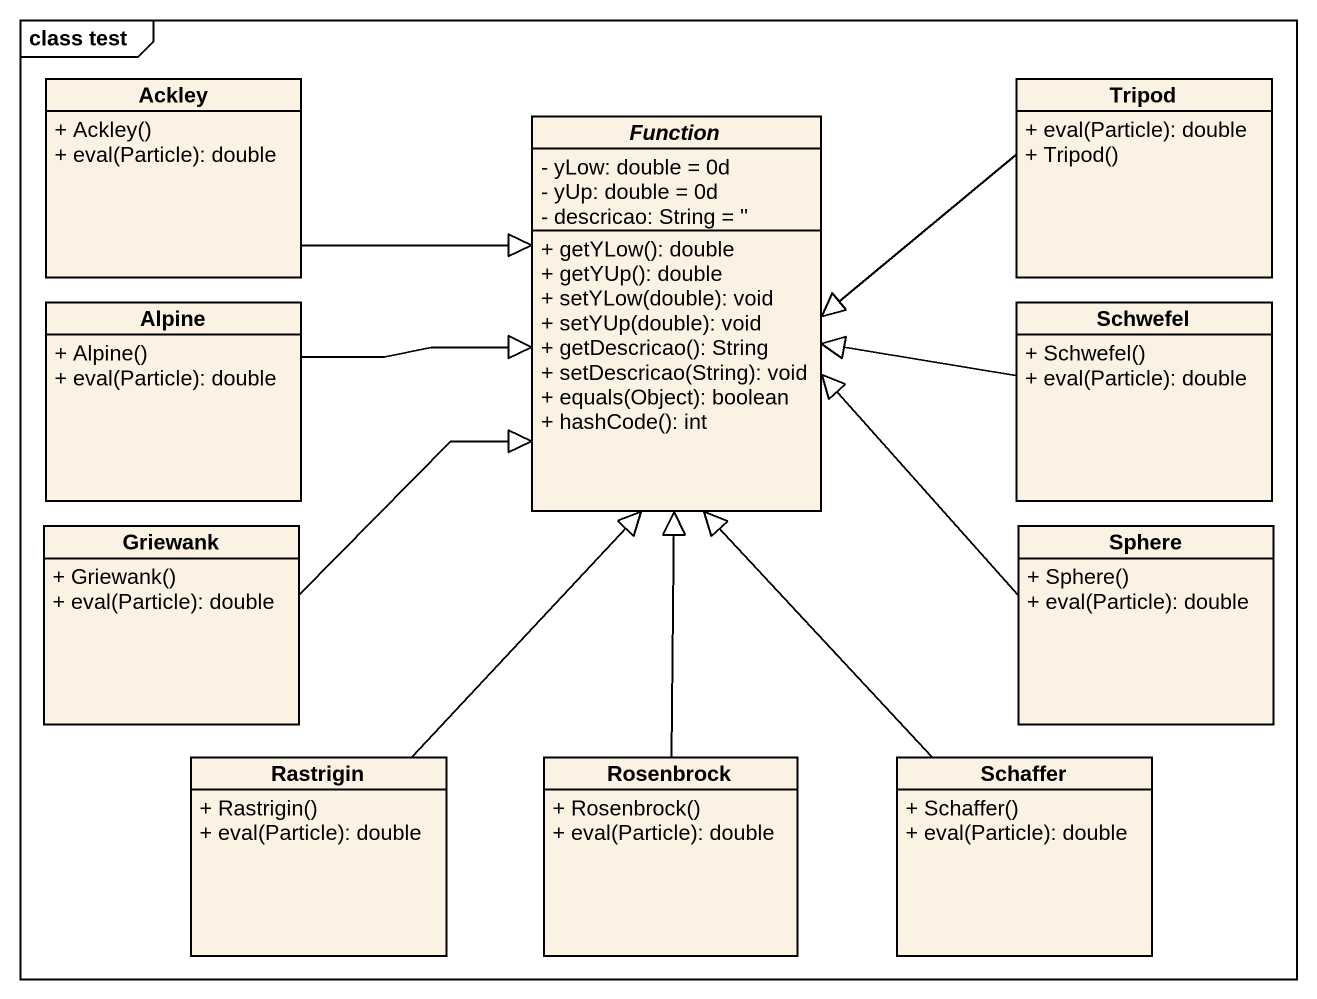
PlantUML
@startuml
mainframe class test
hide circle
hide empty members
skinparam classAttributeIconSize 0
class Ackley {
  + Ackley()
  + eval(Particle): double
}
abstract class Function {
  - yLow: double = 0d
  - yUp: double = 0d
  - descricao: String = ''
  + getYLow(): double
  + getYUp(): double
  + setYLow(double): void
  + setYUp(double): void
  + getDescricao(): String
  + setDescricao(String): void
  + equals(Object): boolean
  + hashCode(): int
}
class Tripod {
  + eval(Particle): double
  + Tripod()
}
class Alpine {
  + Alpine()
  + eval(Particle): double
}
class Schwefel {
  + Schwefel()
  + eval(Particle): double
}
class Griewank {
  + Griewank()
  + eval(Particle): double
}
class Sphere {
  + Sphere()
  + eval(Particle): double
}
class Rastrigin {
  + Rastrigin()
  + eval(Particle): double
}
class Rosenbrock {
  + Rosenbrock()
  + eval(Particle): double
}
class Schaffer {
  + Schaffer()
  + eval(Particle): double
}
Ackley -right-|> Function
Tripod -left-|> Function
Alpine -right-|> Function
Schwefel -left-|> Function
Griewank -up-|> Function
Sphere -up-|> Function
Rastrigin -up-|> Function
Rosenbrock -up-|> Function
Schaffer -up-|> Function
@enduml
